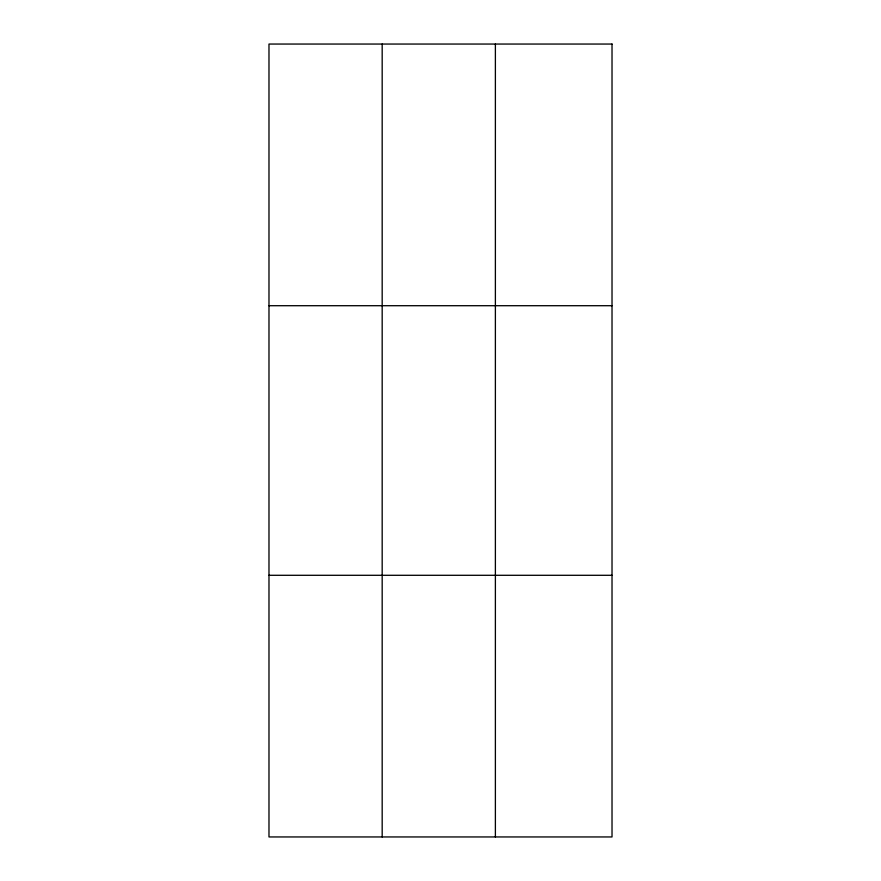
<?xml version="1.0" encoding="UTF-8"?>
<svg xmlns="http://www.w3.org/2000/svg" width="881" height="881" viewBox="0 0 881 881"><rect width="100%" height="100%" fill="white"/><g stroke="black" fill="none" stroke-linecap="round" stroke-linejoin="round"><path stroke-width="1.32" d="M382.178 836.95L382.178 44.05M495.386 836.95L495.386 44.05M268.98 305.707L612.02 305.707M268.98 575.293L612.02 575.293M612.02 44.05L612.02 836.95L268.98 836.95L268.98 44.05L612.02 44.05"/></g></svg>
